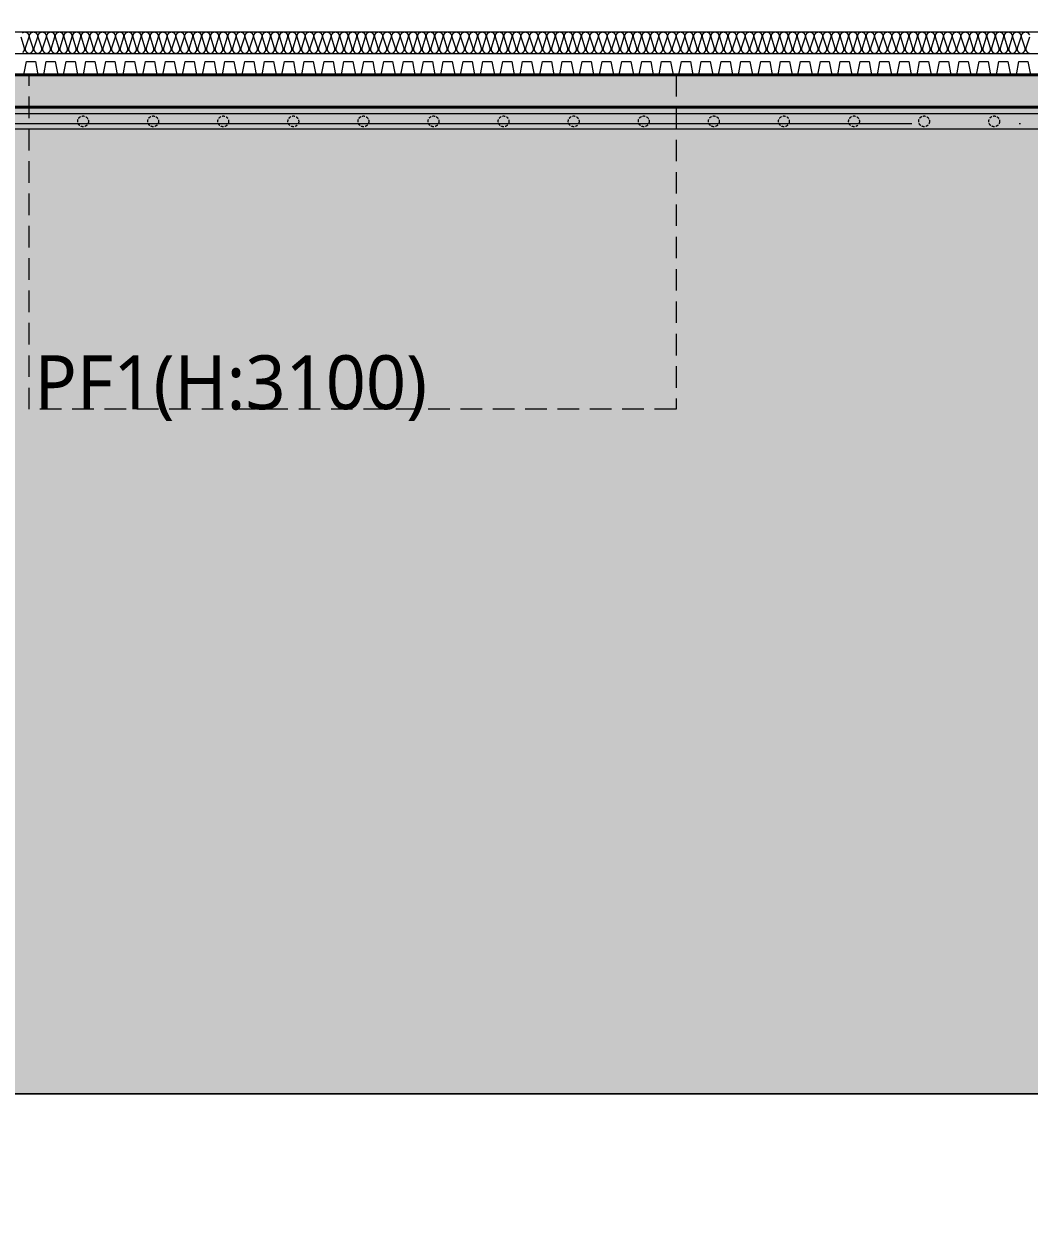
# Model space of a CAD drawing. Header units: millimetres. Extents: x 0 to 420000, y 0 to 297000.
# Drawn here: x 163963 to 173288, y 147403 to 158425 of the extents above; entities that cross this region are included whole.
import ezdxf
from ezdxf.enums import TextEntityAlignment as Align

# ---------------------------------------------------------------- set-up
doc = ezdxf.new("R2010")
doc.units = ezdxf.units.MM
doc.linetypes.add('CEN', pattern=[62, 60, -1, 0, -1])
doc.linetypes.add('HIDDEN', pattern=[0.375, 0.25, -0.125])
for name, color, linetype, lineweight in [('A-AXIS-LINE', 1, 'CEN', 15), ('A-CONC-LIN1', 2, 'Continuous', 40), ('A-SECT-LIN3', 255, 'Continuous', 18), ('A-XXXX-DRBD', 9, 'Continuous', 20), ('A-XXXX-HATC', 8, 'Continuous', 18), ('A-XXXX-HID', 8, 'HIDDEN', 18), ('A-XXXX-INSL2', 8, 'Continuous', 18)]:
    doc.layers.add(name, color=color, linetype=linetype, lineweight=lineweight)
doc.layers.add('A-CONC-SOLD', color=253, linetype='CEN')
doc.layers.add('A-XXXX-SOLD', color=252, linetype='Continuous')
doc.layers.add('A-XXXX-NPLT', color=144, linetype='Continuous', lineweight=15, plot=False)
doc.styles.add('맑은고딕', font='')
doc.styles.get('맑은고딕').set_extended_font_data('Malgun Gothic')
pattern_1 = [(0, (40, -50), (200, 200), [60, -140]), (0, (160, -30), (200, 200), [50, -150]), (0, (150, -20), (200, 200), [40, -160]), (0, (90, 30), (200, 200), [30, -30, 40, -100]), (0, (90, 40), (200, 200), [40, -10, 50, -100]), (0, (0, 80), (200, 200), [50, -150]), (0, (190, 90), (200, 200), [50, -150]), (90, (0, -10), (-200, 200), [30, -170]), (90, (30, 140), (-200, 200), [20, -180]), (90, (40, -50), (-200, 200), [30, -170]), (90, (60, 130), (-200, 200), [10, -190]), (90, (70, 50), (-200, 200), [30, -170]), (90, (90, -20), (-200, 200), [50, -150]), (90, (110, 120), (-200, 200), [30, -170]), (90, (130, 40), (-200, 200), [40, -160]), (90, (140, 40), (-200, 200), [40, -160]), (90, (160, -50), (-200, 200), [20, -180]), (90, (190, -20), (-200, 200), [50, -150]), (45, (20, -30), (0, 200), [84.8528, -197.98991]), (45, (40, -20), (0, 200), [42.4264, -240.41631]), (45, (130, 90), (0, 200), [56.56854, -226.27417]), (45, (130, 100), (0, 200), [42.4264, -240.41631]), (135, (60, 80), (-200, 2e-14), [14.1422, -268.70051]), (135, (20, -30), (-200, 2e-14), [28.2842, -254.55851]), (135, (80, 30), (-200, 2e-14), [28.2842, -254.55851]), (135, (130, 80), (-200, 2e-14), [28.2842, -254.55851]), (135, (190, 120), (-200, 2e-14), [42.4264, -240.41631]), (135, (190, 110), (-200, 2e-14), [28.2842, -254.55851]), (135, (180, 130), (-200, 2e-14), [28.2842, -254.55851]), (135, (120, -50), (-200, 2e-14), [42.4264, -240.41631]), (26.56505, (180, 70), (200, 8e-08), [22.36, -424.8536]), (26.56505, (130, 20), (200, 8e-08), [22.36, -424.8536]), (26.56505, (60, 80), (200, 8e-08), [44.72, -402.4936]), (26.56505, (70, 130), (200, 8e-08), [44.72, -402.4936]), (26.56505, (70, 80), (200, 8e-08), [44.72, -402.4936]), (26.56505, (190, 120), (200, 8e-08), [44.72, -402.4936]), (26.56505, (0, 20), (200, 8e-08), [67.082, -380.1316]), (26.56505, (0, 30), (200, 8e-08), [67.082, -380.1316]), (26.56505, (0, 110), (200, 8e-08), [67.082, -380.1316]), (63.43495, (100, 100), (1e-08, 200), [22.36, -424.8536]), (63.43495, (190, 90), (1e-08, 200), [22.36, -268.333595, 44.72, -111.8]), (63.43495, (170, 70), (1e-08, 200), [44.72, -402.4936]), (63.43495, (50, 90), (1e-08, 200), [44.72, -402.4936]), (63.43495, (40, 90), (1e-08, 200), [44.72, -402.4936]), (63.43495, (110, 110), (1e-08, 200), [67.082, -380.1316]), (116.56505, (60, 60), (-8e-08, 200), [22.36, -424.8536]), (116.56505, (190, 40), (-8e-08, 200), [22.36, -424.8536]), (116.56505, (150, -20), (-8e-08, 200), [44.72, -402.4936]), (116.56505, (140, -10), (-8e-08, 200), [44.72, -402.4936]), (116.56505, (160, 130), (-8e-08, 200), [44.72, -402.4936]), (116.56505, (0, 30), (-8e-08, 200), [44.72, -402.4936]), (116.56505, (100, -50), (-8e-08, 200), [67.082, -380.1316]), (153.43495, (170, 70), (-200, 1e-08), [44.72, -402.4936]), (153.43495, (180, 60), (-200, 1e-08), [44.72, -402.4936]), (153.43495, (30, -40), (-200, 1e-08), [22.36, -424.8536]), (153.43495, (90, 40), (-200, 1e-08), [22.36, -424.8536]), (153.43495, (130, 100), (-200, 1e-08), [22.36, -424.8536])]

# ---------------------------------------------------------------- blocks, each defined once
blk = doc.blocks.new('axis(220316)')
at = {"layer": 'A-AXIS-LINE', "ltscale": 1000}
blk.add_line((4631788.1, -442118.7), (4955413.1, -442118.7), dxfattribs=at)
blk = doc.blocks.new('횡지하층')
at = {"layer": 'A-CONC-SOLD'}
h = blk.add_hatch(color=256, dxfattribs=at)
h.dxf.hatch_style = 1
h.paths.add_polyline_path([(4890651, -238161), (4890251, -238161), (4890251, -237111), (4890101, -237111), (4890101, -237361), (4889651, -237361), (4889651, -238361), (4889601, -238361), (4889601, -239061), (4889951, -239061), (4889951, -247661), (4889201, -247661), (4889201, -247111), (4889001, -247111), (4889001, -247661), (4758201, -247661), (4758201, -247111), (4758001, -247111), (4758001, -247661), (4757251, -247661), (4757251, -239061), (4757601, -239061), (4757601, -238361), (4757551, -238361), (4757551, -237361), (4757101, -237361), (4757101, -237111), (4756951, -237111), (4756951, -238161), (4756551, -238161), (4756551, -247961), (4890651, -247961)])
at = {"layer": 'A-CONC-LIN1'}
for points in [[(4756551, -247961), (4756551, -238161), (4756951, -238161), (4756951, -237111), (4757101, -237111), (4757101, -237361), (4757551, -237361), (4757551, -238361), (4757601, -238361), (4757601, -239061), (4757251, -239061), (4757251, -247661), (4758001, -247661), (4758001, -247111), (4758201, -247111), (4758201, -247661), (4889001, -247661)], [(4890651, -247961), (4756551, -247961)]]:
    blk.add_lwpolyline(points, dxfattribs=at)
at = {"layer": 'A-XXXX-DRBD'}
blk.add_lwpolyline([(4765497, -247661), (4765552, -247661), (4765575, -247536), (4765658, -247536), (4765681, -247661), (4765736, -247661), (4765759, -247536), (4765842, -247536), (4765865, -247661), (4765920, -247661), (4765943, -247536), (4766026, -247536), (4766049, -247661), (4766104, -247661), (4766127, -247536), (4766210, -247536), (4766233, -247661), (4766288, -247661), (4766311, -247536), (4766394, -247536), (4766417, -247661), (4766472, -247661), (4766495, -247536), (4766578, -247536), (4766602, -247661), (4766656, -247661), (4766680, -247536), (4766762, -247536), (4766786, -247661), (4766840, -247661), (4766864, -247536), (4766946, -247536), (4766970, -247661), (4767024, -247661), (4767048, -247536), (4767131, -247536), (4767154, -247661), (4767208, -247661), (4767232, -247536), (4767315, -247536), (4767338, -247661), (4767393, -247661), (4767416, -247536), (4767499, -247536), (4767522, -247661), (4767577, -247661), (4767600, -247536), (4767683, -247536), (4767706, -247661), (4767761, -247661), (4767784, -247536), (4767867, -247536), (4767890, -247661), (4767945, -247661), (4767968, -247536), (4768051, -247536), (4768074, -247661), (4768129, -247661), (4768152, -247536), (4768235, -247536), (4768258, -247661), (4768313, -247661), (4768336, -247536), (4768419, -247536), (4768442, -247661), (4768497, -247661), (4768520, -247536), (4768603, -247536), (4768627, -247661), (4768681, -247661), (4768705, -247536), (4768787, -247536), (4768811, -247661), (4768865, -247661), (4768889, -247536), (4768971, -247536), (4768995, -247661), (4769049, -247661), (4769073, -247536), (4769156, -247536), (4769179, -247661), (4769233, -247661), (4769257, -247536), (4769340, -247536), (4769363, -247661), (4769418, -247661), (4769441, -247536), (4769524, -247536), (4769547, -247661), (4769602, -247661), (4769625, -247536), (4769708, -247536), (4769731, -247661), (4769786, -247661), (4769809, -247536), (4769892, -247536), (4769915, -247661), (4769970, -247661), (4769993, -247536), (4770076, -247536), (4770099, -247661), (4770154, -247661), (4770177, -247536), (4770260, -247536), (4770283, -247661), (4770338, -247661), (4770361, -247536), (4770444, -247536), (4770467, -247661), (4770522, -247661), (4770545, -247536), (4770628, -247536), (4770652, -247661), (4770706, -247661), (4770729, -247536), (4770812, -247536), (4770836, -247661), (4770890, -247661), (4770914, -247536), (4770996, -247536), (4771020, -247661), (4771074, -247661), (4771098, -247536), (4771180, -247536), (4771204, -247661), (4771258, -247661), (4771282, -247536), (4771365, -247536), (4771388, -247661), (4771443, -247661), (4771466, -247536), (4771549, -247536), (4771572, -247661), (4771627, -247661), (4771650, -247536), (4771733, -247536), (4771756, -247661), (4771811, -247661), (4771834, -247536), (4771917, -247536), (4771940, -247661), (4771995, -247661), (4772018, -247536), (4772101, -247536), (4772124, -247661), (4772179, -247661), (4772202, -247536), (4772285, -247536), (4772308, -247661), (4772363, -247661), (4772386, -247536), (4772469, -247536), (4772492, -247661), (4772547, -247661), (4772570, -247536), (4772653, -247536), (4772677, -247661), (4772731, -247661), (4772754, -247536), (4772837, -247536), (4772861, -247661), (4772915, -247661), (4772939, -247536), (4773021, -247536), (4773045, -247661), (4773099, -247661), (4773123, -247536), (4773205, -247536), (4773229, -247661), (4773283, -247661), (4773307, -247536), (4773390, -247536), (4773413, -247661), (4773468, -247661), (4773491, -247536), (4773574, -247536), (4773597, -247661), (4773652, -247661), (4773675, -247536), (4773758, -247536), (4773781, -247661), (4773836, -247661), (4773859, -247536), (4773942, -247536), (4773965, -247661), (4774020, -247661), (4774043, -247536), (4774126, -247536), (4774149, -247661), (4774204, -247661), (4774227, -247536), (4774310, -247536), (4774333, -247661), (4774388, -247661), (4774411, -247536), (4774494, -247536), (4774517, -247661), (4774572, -247661), (4774595, -247536), (4774678, -247536), (4774701, -247661), (4774756, -247661), (4774779, -247536), (4774862, -247536), (4774886, -247661)], dxfattribs=at)
at = {"layer": 'A-XXXX-INSL2'}
for p, q in [((4758201, -247261), (4889001, -247261)), ((4758201, -247461), (4889001, -247461))]:
    blk.add_line(p, q, dxfattribs=at)
for points in [[(4765543, -247453), (4765557, -247433), (4765557, -247411), (4765525, -247311)], [(4765539, -247269), (4765561, -247261), (4765583, -247269), (4765597, -247289), (4765597, -247311), (4765565, -247411), (4765565, -247433), (4765579, -247453), (4765601, -247461), (4765623, -247453), (4765637, -247433), (4765637, -247411), (4765605, -247311), (4765605, -247289), (4765619, -247269), (4765641, -247261), (4765663, -247269), (4765677, -247289), (4765677, -247311), (4765645, -247411), (4765645, -247433), (4765659, -247453), (4765681, -247461), (4765703, -247453), (4765717, -247433), (4765717, -247411), (4765685, -247311), (4765685, -247289), (4765699, -247269), (4765721, -247261), (4765743, -247269), (4765757, -247289), (4765757, -247311), (4765725, -247411), (4765725, -247433), (4765739, -247453), (4765761, -247461), (4765783, -247453), (4765797, -247433), (4765797, -247411), (4765765, -247311), (4765765, -247289), (4765779, -247269), (4765801, -247261), (4765823, -247269), (4765837, -247289), (4765837, -247311), (4765805, -247411), (4765805, -247433), (4765819, -247453), (4765841, -247461), (4765863, -247453), (4765877, -247433), (4765877, -247411), (4765845, -247311), (4765845, -247289), (4765859, -247269), (4765881, -247261), (4765903, -247269), (4765917, -247289), (4765917, -247311), (4765885, -247411), (4765885, -247433), (4765899, -247453), (4765921, -247461), (4765943, -247453), (4765957, -247433), (4765957, -247411), (4765925, -247311), (4765925, -247289), (4765939, -247269), (4765961, -247261), (4765983, -247269), (4765997, -247289), (4765997, -247311), (4765965, -247411), (4765965, -247433), (4765979, -247453), (4766001, -247461), (4766023, -247453), (4766037, -247433), (4766037, -247411), (4766005, -247311), (4766005, -247289), (4766019, -247269), (4766041, -247261), (4766063, -247269), (4766077, -247289), (4766077, -247311), (4766045, -247411), (4766045, -247433), (4766059, -247453), (4766081, -247461), (4766103, -247453), (4766117, -247433), (4766117, -247411), (4766085, -247311), (4766085, -247289), (4766099, -247269), (4766121, -247261), (4766143, -247269), (4766157, -247289), (4766157, -247311), (4766125, -247411), (4766125, -247433), (4766139, -247453), (4766161, -247461), (4766183, -247453), (4766197, -247433), (4766197, -247411), (4766165, -247311), (4766165, -247289), (4766179, -247269), (4766201, -247261), (4766223, -247269), (4766237, -247289), (4766237, -247311), (4766205, -247411), (4766205, -247433), (4766219, -247453), (4766241, -247461), (4766263, -247453), (4766277, -247433), (4766277, -247411), (4766245, -247311), (4766245, -247289), (4766259, -247269), (4766281, -247261), (4766303, -247269), (4766317, -247289), (4766317, -247311), (4766285, -247411), (4766285, -247433), (4766299, -247453), (4766321, -247461), (4766343, -247453), (4766357, -247433), (4766357, -247411), (4766325, -247311), (4766325, -247289), (4766339, -247269), (4766361, -247261), (4766383, -247269), (4766397, -247289), (4766397, -247311), (4766365, -247411), (4766365, -247433), (4766379, -247453), (4766401, -247461), (4766423, -247453), (4766437, -247433), (4766437, -247411), (4766405, -247311), (4766405, -247289), (4766419, -247269), (4766441, -247261), (4766463, -247269), (4766477, -247289), (4766477, -247311), (4766445, -247411), (4766445, -247433), (4766459, -247453), (4766481, -247461), (4766503, -247453), (4766517, -247433), (4766517, -247411), (4766485, -247311), (4766485, -247289), (4766499, -247269), (4766521, -247261), (4766543, -247269), (4766557, -247289), (4766557, -247311), (4766525, -247411), (4766525, -247433), (4766539, -247453), (4766561, -247461), (4766583, -247453), (4766597, -247433), (4766597, -247411), (4766565, -247311), (4766565, -247289), (4766579, -247269), (4766601, -247261), (4766623, -247269), (4766637, -247289), (4766637, -247311), (4766605, -247411), (4766605, -247433), (4766619, -247453), (4766641, -247461), (4766663, -247453), (4766677, -247433), (4766677, -247411), (4766645, -247311), (4766645, -247289), (4766659, -247269), (4766681, -247261), (4766703, -247269), (4766717, -247289), (4766717, -247311), (4766685, -247411), (4766685, -247433), (4766699, -247453), (4766721, -247461), (4766743, -247453), (4766757, -247433), (4766757, -247411), (4766725, -247311), (4766725, -247289), (4766739, -247269), (4766761, -247261), (4766783, -247269), (4766797, -247289), (4766797, -247311), (4766765, -247411), (4766765, -247433), (4766779, -247453), (4766801, -247461), (4766823, -247453), (4766837, -247433), (4766837, -247411), (4766805, -247311), (4766805, -247289), (4766819, -247269), (4766841, -247261), (4766863, -247269), (4766877, -247289), (4766877, -247311), (4766845, -247411), (4766845, -247433), (4766859, -247453), (4766881, -247461), (4766903, -247453), (4766917, -247433), (4766917, -247411), (4766885, -247311), (4766885, -247289), (4766899, -247269), (4766921, -247261), (4766943, -247269), (4766957, -247289), (4766957, -247311), (4766925, -247411), (4766925, -247433), (4766939, -247453), (4766961, -247461), (4766983, -247453), (4766997, -247433), (4766997, -247411), (4766965, -247311), (4766965, -247289), (4766979, -247269), (4767001, -247261), (4767023, -247269), (4767037, -247289), (4767037, -247311), (4767005, -247411), (4767005, -247433), (4767019, -247453), (4767041, -247461), (4767063, -247453), (4767077, -247433), (4767077, -247411), (4767045, -247311), (4767045, -247289), (4767059, -247269), (4767081, -247261), (4767103, -247269), (4767117, -247289), (4767117, -247311), (4767085, -247411), (4767085, -247433), (4767099, -247453), (4767121, -247461), (4767143, -247453), (4767157, -247433), (4767157, -247411), (4767125, -247311), (4767125, -247289), (4767139, -247269), (4767161, -247261), (4767183, -247269), (4767197, -247289), (4767197, -247311), (4767165, -247411), (4767165, -247433), (4767179, -247453), (4767201, -247461), (4767223, -247453), (4767237, -247433), (4767237, -247411), (4767205, -247311), (4767205, -247289), (4767219, -247269), (4767241, -247261), (4767263, -247269), (4767277, -247289), (4767277, -247311), (4767245, -247411), (4767245, -247433), (4767259, -247453), (4767281, -247461), (4767303, -247453), (4767317, -247433), (4767317, -247411), (4767285, -247311), (4767285, -247289), (4767299, -247269), (4767321, -247261), (4767343, -247269), (4767357, -247289), (4767357, -247311), (4767325, -247411), (4767325, -247433), (4767339, -247453), (4767361, -247461), (4767383, -247453), (4767397, -247433), (4767397, -247411), (4767365, -247311), (4767365, -247289), (4767379, -247269), (4767401, -247261), (4767423, -247269), (4767437, -247289), (4767437, -247311), (4767405, -247411), (4767405, -247433), (4767419, -247453), (4767441, -247461), (4767463, -247453), (4767477, -247433), (4767477, -247411), (4767445, -247311), (4767445, -247289), (4767459, -247269), (4767481, -247261), (4767503, -247269), (4767517, -247289), (4767517, -247311), (4767485, -247411), (4767485, -247433), (4767499, -247453), (4767521, -247461), (4767543, -247453), (4767557, -247433), (4767557, -247411), (4767525, -247311), (4767525, -247289), (4767539, -247269), (4767561, -247261), (4767583, -247269), (4767597, -247289), (4767597, -247311), (4767565, -247411), (4767565, -247433), (4767579, -247453), (4767601, -247461), (4767623, -247453), (4767637, -247433), (4767637, -247411), (4767605, -247311), (4767605, -247289), (4767619, -247269), (4767641, -247261), (4767663, -247269), (4767677, -247289), (4767677, -247311), (4767645, -247411), (4767645, -247433), (4767659, -247453), (4767681, -247461), (4767703, -247453), (4767717, -247433), (4767717, -247411), (4767685, -247311), (4767685, -247289), (4767699, -247269), (4767721, -247261), (4767743, -247269), (4767757, -247289), (4767757, -247311), (4767725, -247411), (4767725, -247433), (4767739, -247453), (4767761, -247461), (4767783, -247453), (4767797, -247433), (4767797, -247411), (4767765, -247311), (4767765, -247289), (4767779, -247269), (4767801, -247261), (4767823, -247269), (4767837, -247289), (4767837, -247311), (4767805, -247411), (4767805, -247433), (4767819, -247453), (4767841, -247461), (4767863, -247453), (4767877, -247433), (4767877, -247411), (4767845, -247311), (4767845, -247289), (4767859, -247269), (4767881, -247261), (4767903, -247269), (4767917, -247289), (4767917, -247311), (4767885, -247411), (4767885, -247433), (4767899, -247453), (4767921, -247461), (4767943, -247453), (4767957, -247433), (4767957, -247411), (4767925, -247311), (4767925, -247289), (4767939, -247269), (4767961, -247261), (4767983, -247269), (4767997, -247289), (4767997, -247311), (4767965, -247411), (4767965, -247433), (4767979, -247453), (4768001, -247461), (4768023, -247453), (4768037, -247433), (4768037, -247411), (4768005, -247311), (4768005, -247289), (4768019, -247269), (4768041, -247261), (4768063, -247269), (4768077, -247289), (4768077, -247311), (4768045, -247411), (4768045, -247433), (4768059, -247453), (4768081, -247461), (4768103, -247453), (4768117, -247433), (4768117, -247411), (4768085, -247311), (4768085, -247289), (4768099, -247269), (4768121, -247261), (4768143, -247269), (4768157, -247289), (4768157, -247311), (4768125, -247411), (4768125, -247433), (4768139, -247453), (4768161, -247461), (4768183, -247453), (4768197, -247433), (4768197, -247411), (4768165, -247311), (4768165, -247289), (4768179, -247269), (4768201, -247261), (4768223, -247269), (4768237, -247289), (4768237, -247311), (4768205, -247411), (4768205, -247433), (4768219, -247453), (4768241, -247461), (4768263, -247453), (4768277, -247433), (4768277, -247411), (4768245, -247311), (4768245, -247289), (4768259, -247269), (4768281, -247261), (4768303, -247269), (4768317, -247289), (4768317, -247311), (4768285, -247411), (4768285, -247433), (4768299, -247453), (4768321, -247461), (4768343, -247453), (4768357, -247433), (4768357, -247411), (4768325, -247311), (4768325, -247289), (4768339, -247269), (4768361, -247261), (4768383, -247269), (4768397, -247289), (4768397, -247311), (4768365, -247411), (4768365, -247433), (4768379, -247453), (4768401, -247461), (4768423, -247453), (4768437, -247433), (4768437, -247411), (4768405, -247311), (4768405, -247289), (4768419, -247269), (4768441, -247261), (4768463, -247269), (4768477, -247289), (4768477, -247311), (4768445, -247411), (4768445, -247433), (4768459, -247453), (4768481, -247461), (4768503, -247453), (4768517, -247433), (4768517, -247411), (4768485, -247311), (4768485, -247289), (4768499, -247269), (4768521, -247261), (4768543, -247269), (4768557, -247289), (4768557, -247311), (4768525, -247411), (4768525, -247433), (4768539, -247453), (4768561, -247461), (4768583, -247453), (4768597, -247433), (4768597, -247411), (4768565, -247311), (4768565, -247289), (4768579, -247269), (4768601, -247261), (4768623, -247269), (4768637, -247289), (4768637, -247311), (4768605, -247411), (4768605, -247433), (4768619, -247453), (4768641, -247461), (4768663, -247453), (4768677, -247433), (4768677, -247411), (4768645, -247311), (4768645, -247289), (4768659, -247269), (4768681, -247261), (4768703, -247269), (4768717, -247289), (4768717, -247311), (4768685, -247411), (4768685, -247433), (4768699, -247453), (4768721, -247461), (4768743, -247453), (4768757, -247433), (4768757, -247411), (4768725, -247311), (4768725, -247289), (4768739, -247269), (4768761, -247261), (4768783, -247269), (4768797, -247289), (4768797, -247311), (4768765, -247411), (4768765, -247433), (4768779, -247453), (4768801, -247461), (4768823, -247453), (4768837, -247433), (4768837, -247411), (4768805, -247311), (4768805, -247289), (4768819, -247269), (4768841, -247261), (4768863, -247269), (4768877, -247289), (4768877, -247311), (4768845, -247411), (4768845, -247433), (4768859, -247453), (4768881, -247461), (4768903, -247453), (4768917, -247433), (4768917, -247411), (4768885, -247311), (4768885, -247289), (4768899, -247269), (4768921, -247261), (4768943, -247269), (4768957, -247289), (4768957, -247311), (4768925, -247411), (4768925, -247433), (4768939, -247453), (4768961, -247461), (4768983, -247453), (4768997, -247433), (4768997, -247411), (4768965, -247311), (4768965, -247289), (4768979, -247269), (4769001, -247261), (4769023, -247269), (4769037, -247289), (4769037, -247311), (4769005, -247411), (4769005, -247433), (4769019, -247453), (4769041, -247461), (4769063, -247453), (4769077, -247433), (4769077, -247411), (4769045, -247311), (4769045, -247289), (4769059, -247269), (4769081, -247261), (4769103, -247269), (4769117, -247289), (4769117, -247311), (4769085, -247411), (4769085, -247433), (4769099, -247453), (4769121, -247461), (4769143, -247453), (4769157, -247433), (4769157, -247411), (4769125, -247311), (4769125, -247289), (4769139, -247269), (4769161, -247261), (4769183, -247269), (4769197, -247289), (4769197, -247311), (4769165, -247411), (4769165, -247433), (4769179, -247453), (4769201, -247461), (4769223, -247453), (4769237, -247433), (4769237, -247411), (4769205, -247311), (4769205, -247289), (4769219, -247269), (4769241, -247261), (4769263, -247269), (4769277, -247289), (4769277, -247311), (4769245, -247411), (4769245, -247433), (4769259, -247453), (4769281, -247461), (4769303, -247453), (4769317, -247433), (4769317, -247411), (4769285, -247311), (4769285, -247289), (4769299, -247269), (4769321, -247261), (4769343, -247269), (4769357, -247289), (4769357, -247311), (4769325, -247411), (4769325, -247433), (4769339, -247453), (4769361, -247461), (4769383, -247453), (4769397, -247433), (4769397, -247411), (4769365, -247311), (4769365, -247289), (4769379, -247269), (4769401, -247261), (4769423, -247269), (4769437, -247289), (4769437, -247311), (4769405, -247411), (4769405, -247433), (4769419, -247453), (4769441, -247461), (4769463, -247453), (4769477, -247433), (4769477, -247411), (4769445, -247311), (4769445, -247289), (4769459, -247269), (4769481, -247261), (4769503, -247269), (4769517, -247289), (4769517, -247311), (4769485, -247411), (4769485, -247433), (4769499, -247453), (4769521, -247461), (4769543, -247453), (4769557, -247433), (4769557, -247411), (4769525, -247311), (4769525, -247289), (4769539, -247269), (4769561, -247261), (4769583, -247269), (4769597, -247289), (4769597, -247311), (4769565, -247411), (4769565, -247433), (4769579, -247453), (4769601, -247461), (4769623, -247453), (4769637, -247433), (4769637, -247411), (4769605, -247311), (4769605, -247289), (4769619, -247269), (4769641, -247261), (4769663, -247269), (4769677, -247289), (4769677, -247311), (4769645, -247411), (4769645, -247433), (4769659, -247453), (4769681, -247461), (4769703, -247453), (4769717, -247433), (4769717, -247411), (4769685, -247311), (4769685, -247289), (4769699, -247269), (4769721, -247261), (4769743, -247269), (4769757, -247289), (4769757, -247311), (4769725, -247411), (4769725, -247433), (4769739, -247453), (4769761, -247461), (4769783, -247453), (4769797, -247433), (4769797, -247411), (4769765, -247311), (4769765, -247289), (4769779, -247269), (4769801, -247261), (4769823, -247269), (4769837, -247289), (4769837, -247311), (4769805, -247411), (4769805, -247433), (4769819, -247453), (4769841, -247461), (4769863, -247453), (4769877, -247433), (4769877, -247411), (4769845, -247311), (4769845, -247289), (4769859, -247269), (4769881, -247261), (4769903, -247269), (4769917, -247289), (4769917, -247311), (4769885, -247411), (4769885, -247433), (4769899, -247453), (4769921, -247461), (4769943, -247453), (4769957, -247433), (4769957, -247411), (4769925, -247311), (4769925, -247289), (4769939, -247269), (4769961, -247261), (4769983, -247269), (4769997, -247289), (4769997, -247311), (4769965, -247411), (4769965, -247433), (4769979, -247453), (4770001, -247461), (4770023, -247453), (4770037, -247433), (4770037, -247411), (4770005, -247311), (4770005, -247289), (4770019, -247269), (4770041, -247261), (4770063, -247269), (4770077, -247289), (4770077, -247311), (4770045, -247411), (4770045, -247433), (4770059, -247453), (4770081, -247461), (4770103, -247453), (4770117, -247433), (4770117, -247411), (4770085, -247311), (4770085, -247289), (4770099, -247269), (4770121, -247261), (4770143, -247269), (4770157, -247289), (4770157, -247311), (4770125, -247411), (4770125, -247433), (4770139, -247453), (4770161, -247461), (4770183, -247453), (4770197, -247433), (4770197, -247411), (4770165, -247311), (4770165, -247289), (4770179, -247269), (4770201, -247261), (4770223, -247269), (4770237, -247289), (4770237, -247311), (4770205, -247411), (4770205, -247433), (4770219, -247453), (4770241, -247461), (4770263, -247453), (4770277, -247433), (4770277, -247411), (4770245, -247311), (4770245, -247289), (4770259, -247269), (4770281, -247261), (4770303, -247269), (4770317, -247289), (4770317, -247311), (4770285, -247411), (4770285, -247433), (4770299, -247453), (4770321, -247461), (4770343, -247453), (4770357, -247433), (4770357, -247411), (4770325, -247311), (4770325, -247289), (4770339, -247269), (4770361, -247261), (4770383, -247269), (4770397, -247289), (4770397, -247311), (4770365, -247411), (4770365, -247433), (4770379, -247453), (4770401, -247461), (4770423, -247453), (4770437, -247433), (4770437, -247411), (4770405, -247311), (4770405, -247289), (4770419, -247269), (4770441, -247261), (4770463, -247269), (4770477, -247289), (4770477, -247311), (4770445, -247411), (4770445, -247433), (4770459, -247453), (4770481, -247461), (4770503, -247453), (4770517, -247433), (4770517, -247411), (4770485, -247311), (4770485, -247289), (4770499, -247269), (4770521, -247261), (4770543, -247269), (4770557, -247289), (4770557, -247311), (4770525, -247411), (4770525, -247433), (4770539, -247453), (4770561, -247461), (4770583, -247453), (4770597, -247433), (4770597, -247411), (4770565, -247311), (4770565, -247289), (4770579, -247269), (4770601, -247261), (4770623, -247269), (4770637, -247289), (4770637, -247311), (4770605, -247411), (4770605, -247433), (4770619, -247453), (4770641, -247461), (4770663, -247453), (4770677, -247433), (4770677, -247411), (4770645, -247311), (4770645, -247289), (4770659, -247269), (4770681, -247261), (4770703, -247269), (4770717, -247289), (4770717, -247311), (4770685, -247411), (4770685, -247433), (4770699, -247453), (4770721, -247461), (4770743, -247453), (4770757, -247433), (4770757, -247411), (4770725, -247311), (4770725, -247289), (4770739, -247269), (4770761, -247261), (4770783, -247269), (4770797, -247289), (4770797, -247311), (4770765, -247411), (4770765, -247433), (4770779, -247453), (4770801, -247461), (4770823, -247453), (4770837, -247433), (4770837, -247411), (4770805, -247311), (4770805, -247289), (4770819, -247269), (4770841, -247261), (4770863, -247269), (4770877, -247289), (4770877, -247311), (4770845, -247411), (4770845, -247433), (4770859, -247453), (4770881, -247461), (4770903, -247453), (4770917, -247433), (4770917, -247411), (4770885, -247311), (4770885, -247289), (4770899, -247269), (4770921, -247261), (4770943, -247269), (4770957, -247289), (4770957, -247311), (4770925, -247411), (4770925, -247433), (4770939, -247453), (4770961, -247461), (4770983, -247453), (4770997, -247433), (4770997, -247411), (4770965, -247311), (4770965, -247289), (4770979, -247269), (4771001, -247261), (4771023, -247269), (4771037, -247289), (4771037, -247311), (4771005, -247411), (4771005, -247433), (4771019, -247453), (4771041, -247461), (4771063, -247453), (4771077, -247433), (4771077, -247411), (4771045, -247311), (4771045, -247289), (4771059, -247269), (4771081, -247261), (4771103, -247269), (4771117, -247289), (4771117, -247311), (4771085, -247411), (4771085, -247433), (4771099, -247453), (4771121, -247461), (4771143, -247453), (4771157, -247433), (4771157, -247411), (4771125, -247311), (4771125, -247289), (4771139, -247269), (4771161, -247261), (4771183, -247269), (4771197, -247289), (4771197, -247311), (4771165, -247411), (4771165, -247433), (4771179, -247453), (4771201, -247461), (4771223, -247453), (4771237, -247433), (4771237, -247411), (4771205, -247311), (4771205, -247289), (4771219, -247269), (4771241, -247261), (4771263, -247269), (4771277, -247289), (4771277, -247311), (4771245, -247411), (4771245, -247433), (4771259, -247453), (4771281, -247461), (4771303, -247453), (4771317, -247433), (4771317, -247411), (4771285, -247311), (4771285, -247289), (4771299, -247269), (4771321, -247261), (4771343, -247269), (4771357, -247289), (4771357, -247311), (4771325, -247411), (4771325, -247433), (4771339, -247453), (4771361, -247461), (4771383, -247453), (4771397, -247433), (4771397, -247411), (4771365, -247311), (4771365, -247289), (4771379, -247269), (4771401, -247261), (4771423, -247269), (4771437, -247289), (4771437, -247311), (4771405, -247411), (4771405, -247433), (4771419, -247453), (4771441, -247461), (4771463, -247453), (4771477, -247433), (4771477, -247411), (4771445, -247311), (4771445, -247289), (4771459, -247269), (4771481, -247261), (4771503, -247269), (4771517, -247289), (4771517, -247311), (4771485, -247411), (4771485, -247433), (4771499, -247453), (4771521, -247461), (4771543, -247453), (4771557, -247433), (4771557, -247411), (4771525, -247311), (4771525, -247289), (4771539, -247269), (4771561, -247261), (4771583, -247269), (4771597, -247289), (4771597, -247311), (4771565, -247411), (4771565, -247433), (4771579, -247453), (4771601, -247461), (4771623, -247453), (4771637, -247433), (4771637, -247411), (4771605, -247311), (4771605, -247289), (4771619, -247269), (4771641, -247261), (4771663, -247269), (4771677, -247289), (4771677, -247311), (4771645, -247411), (4771645, -247433), (4771659, -247453), (4771681, -247461), (4771703, -247453), (4771717, -247433), (4771717, -247411), (4771685, -247311), (4771685, -247289), (4771699, -247269), (4771721, -247261), (4771743, -247269), (4771757, -247289), (4771757, -247311), (4771725, -247411), (4771725, -247433), (4771739, -247453), (4771761, -247461), (4771783, -247453), (4771797, -247433), (4771797, -247411), (4771765, -247311), (4771765, -247289), (4771779, -247269), (4771801, -247261), (4771823, -247269), (4771837, -247289), (4771837, -247311), (4771805, -247411), (4771805, -247433), (4771819, -247453), (4771841, -247461), (4771863, -247453), (4771877, -247433), (4771877, -247411), (4771845, -247311), (4771845, -247289), (4771859, -247269), (4771881, -247261), (4771903, -247269), (4771917, -247289), (4771917, -247311), (4771885, -247411), (4771885, -247433), (4771899, -247453), (4771921, -247461), (4771943, -247453), (4771957, -247433), (4771957, -247411), (4771925, -247311), (4771925, -247289), (4771939, -247269), (4771961, -247261), (4771983, -247269), (4771997, -247289), (4771997, -247311), (4771965, -247411), (4771965, -247433), (4771979, -247453), (4772001, -247461), (4772023, -247453), (4772037, -247433), (4772037, -247411), (4772005, -247311), (4772005, -247289), (4772019, -247269), (4772041, -247261), (4772063, -247269), (4772077, -247289), (4772077, -247311), (4772045, -247411), (4772045, -247433), (4772059, -247453), (4772081, -247461), (4772103, -247453), (4772117, -247433), (4772117, -247411), (4772085, -247311), (4772085, -247289), (4772099, -247269), (4772121, -247261), (4772143, -247269), (4772157, -247289), (4772157, -247311), (4772125, -247411), (4772125, -247433), (4772139, -247453), (4772161, -247461), (4772183, -247453), (4772197, -247433), (4772197, -247411), (4772165, -247311), (4772165, -247289), (4772179, -247269), (4772201, -247261), (4772223, -247269), (4772237, -247289), (4772237, -247311), (4772205, -247411), (4772205, -247433), (4772219, -247453), (4772241, -247461), (4772263, -247453), (4772277, -247433), (4772277, -247411), (4772245, -247311), (4772245, -247289), (4772259, -247269), (4772281, -247261), (4772303, -247269), (4772317, -247289), (4772317, -247311), (4772285, -247411), (4772285, -247433), (4772299, -247453), (4772321, -247461), (4772343, -247453), (4772357, -247433), (4772357, -247411), (4772325, -247311), (4772325, -247289), (4772339, -247269), (4772361, -247261), (4772383, -247269), (4772397, -247289), (4772397, -247311), (4772365, -247411), (4772365, -247433), (4772379, -247453), (4772401, -247461), (4772423, -247453), (4772437, -247433), (4772437, -247411), (4772405, -247311), (4772405, -247289), (4772419, -247269), (4772441, -247261), (4772463, -247269), (4772477, -247289), (4772477, -247311), (4772445, -247411), (4772445, -247433), (4772459, -247453), (4772481, -247461), (4772503, -247453), (4772517, -247433), (4772517, -247411), (4772485, -247311), (4772485, -247289), (4772499, -247269), (4772521, -247261), (4772543, -247269), (4772557, -247289), (4772557, -247311), (4772525, -247411), (4772525, -247433), (4772539, -247453), (4772561, -247461), (4772583, -247453), (4772597, -247433), (4772597, -247411), (4772565, -247311), (4772565, -247289), (4772579, -247269), (4772601, -247261), (4772623, -247269), (4772637, -247289), (4772637, -247311), (4772605, -247411), (4772605, -247433), (4772619, -247453), (4772641, -247461), (4772663, -247453), (4772677, -247433), (4772677, -247411), (4772645, -247311), (4772645, -247289), (4772659, -247269), (4772681, -247261), (4772703, -247269), (4772717, -247289), (4772717, -247311), (4772685, -247411), (4772685, -247433), (4772699, -247453), (4772721, -247461), (4772743, -247453), (4772757, -247433), (4772757, -247411), (4772725, -247311), (4772725, -247289), (4772739, -247269), (4772761, -247261), (4772783, -247269), (4772797, -247289), (4772797, -247311), (4772765, -247411), (4772765, -247433), (4772779, -247453), (4772801, -247461), (4772823, -247453), (4772837, -247433), (4772837, -247411), (4772805, -247311), (4772805, -247289), (4772819, -247269), (4772841, -247261), (4772863, -247269), (4772877, -247289), (4772877, -247311), (4772845, -247411), (4772845, -247433), (4772859, -247453), (4772881, -247461), (4772903, -247453), (4772917, -247433), (4772917, -247411), (4772885, -247311), (4772885, -247289), (4772899, -247269), (4772921, -247261), (4772943, -247269), (4772957, -247289), (4772957, -247311), (4772925, -247411), (4772925, -247433), (4772939, -247453), (4772961, -247461), (4772983, -247453), (4772997, -247433), (4772997, -247411), (4772965, -247311), (4772965, -247289), (4772979, -247269), (4773001, -247261), (4773023, -247269), (4773037, -247289), (4773037, -247311), (4773005, -247411), (4773005, -247433), (4773019, -247453), (4773041, -247461), (4773063, -247453), (4773077, -247433), (4773077, -247411), (4773045, -247311), (4773045, -247289), (4773059, -247269), (4773081, -247261), (4773103, -247269), (4773117, -247289), (4773117, -247311), (4773085, -247411), (4773085, -247433), (4773099, -247453), (4773121, -247461), (4773143, -247453), (4773157, -247433), (4773157, -247411), (4773125, -247311), (4773125, -247289), (4773139, -247269), (4773161, -247261), (4773183, -247269), (4773197, -247289), (4773197, -247311), (4773165, -247411), (4773165, -247433), (4773179, -247453), (4773201, -247461), (4773223, -247453), (4773237, -247433), (4773237, -247411), (4773205, -247311), (4773205, -247289), (4773219, -247269), (4773241, -247261), (4773263, -247269), (4773277, -247289), (4773277, -247311), (4773245, -247411), (4773245, -247433), (4773259, -247453), (4773281, -247461), (4773303, -247453), (4773317, -247433), (4773317, -247411), (4773285, -247311), (4773285, -247289), (4773299, -247269), (4773321, -247261), (4773343, -247269), (4773357, -247289), (4773357, -247311), (4773325, -247411), (4773325, -247433), (4773339, -247453), (4773361, -247461), (4773383, -247453), (4773397, -247433), (4773397, -247411), (4773365, -247311), (4773365, -247289), (4773379, -247269), (4773401, -247261), (4773423, -247269), (4773437, -247289), (4773437, -247311), (4773405, -247411), (4773405, -247433), (4773419, -247453), (4773441, -247461), (4773463, -247453), (4773477, -247433), (4773477, -247411), (4773445, -247311), (4773445, -247289), (4773459, -247269), (4773481, -247261), (4773503, -247269), (4773517, -247289), (4773517, -247311), (4773485, -247411), (4773485, -247433), (4773499, -247453), (4773521, -247461), (4773543, -247453), (4773557, -247433), (4773557, -247411), (4773525, -247311), (4773525, -247289), (4773539, -247269), (4773561, -247261), (4773583, -247269), (4773597, -247289), (4773597, -247311), (4773565, -247411), (4773565, -247433), (4773579, -247453), (4773601, -247461), (4773623, -247453), (4773637, -247433), (4773637, -247411), (4773605, -247311), (4773605, -247289), (4773619, -247269), (4773641, -247261), (4773663, -247269), (4773677, -247289), (4773677, -247311), (4773645, -247411), (4773645, -247433), (4773659, -247453), (4773681, -247461), (4773703, -247453), (4773717, -247433), (4773717, -247411), (4773685, -247311), (4773685, -247289), (4773699, -247269), (4773721, -247261), (4773743, -247269), (4773757, -247289), (4773757, -247311), (4773725, -247411), (4773725, -247433), (4773739, -247453), (4773761, -247461), (4773783, -247453), (4773797, -247433), (4773797, -247411), (4773765, -247311), (4773765, -247289), (4773779, -247269), (4773801, -247261), (4773823, -247269), (4773837, -247289), (4773837, -247311), (4773805, -247411), (4773805, -247433), (4773819, -247453), (4773841, -247461), (4773863, -247453), (4773877, -247433), (4773877, -247411), (4773845, -247311), (4773845, -247289), (4773859, -247269), (4773881, -247261), (4773903, -247269), (4773917, -247289), (4773917, -247311), (4773885, -247411), (4773885, -247433), (4773899, -247453), (4773921, -247461), (4773943, -247453), (4773957, -247433), (4773957, -247411), (4773925, -247311), (4773925, -247289), (4773939, -247269), (4773961, -247261), (4773983, -247269), (4773997, -247289), (4773997, -247311), (4773965, -247411), (4773965, -247433), (4773979, -247453), (4774001, -247461), (4774023, -247453), (4774037, -247433), (4774037, -247411), (4774005, -247311), (4774005, -247289), (4774019, -247269), (4774041, -247261), (4774063, -247269), (4774077, -247289), (4774077, -247311), (4774045, -247411), (4774045, -247433), (4774059, -247453), (4774081, -247461), (4774103, -247453), (4774117, -247433), (4774117, -247411), (4774085, -247311), (4774085, -247289), (4774099, -247269), (4774121, -247261), (4774143, -247269), (4774157, -247289), (4774157, -247311), (4774125, -247411), (4774125, -247433), (4774139, -247453), (4774161, -247461), (4774183, -247453), (4774197, -247433), (4774197, -247411), (4774165, -247311), (4774165, -247289), (4774179, -247269), (4774201, -247261), (4774223, -247269), (4774237, -247289), (4774237, -247311), (4774205, -247411), (4774205, -247433), (4774219, -247453), (4774241, -247461), (4774263, -247453), (4774277, -247433), (4774277, -247411), (4774245, -247311), (4774245, -247289), (4774259, -247269), (4774281, -247261), (4774303, -247269), (4774317, -247289), (4774317, -247311), (4774285, -247411), (4774285, -247433), (4774299, -247453), (4774321, -247461), (4774343, -247453), (4774357, -247433), (4774357, -247411), (4774325, -247311), (4774325, -247289), (4774339, -247269), (4774361, -247261), (4774383, -247269), (4774397, -247289), (4774397, -247311), (4774365, -247411), (4774365, -247433), (4774379, -247453), (4774401, -247461), (4774423, -247453), (4774437, -247433), (4774437, -247411), (4774405, -247311), (4774405, -247289), (4774419, -247269), (4774441, -247261), (4774463, -247269), (4774477, -247289), (4774477, -247311), (4774445, -247411), (4774445, -247433), (4774459, -247453), (4774481, -247461), (4774503, -247453), (4774517, -247433), (4774517, -247411), (4774485, -247311), (4774485, -247289), (4774499, -247269), (4774521, -247261), (4774543, -247269), (4774557, -247289), (4774557, -247311), (4774525, -247411), (4774525, -247433), (4774539, -247453), (4774561, -247461), (4774583, -247453), (4774597, -247433), (4774597, -247411), (4774565, -247311), (4774565, -247289), (4774579, -247269), (4774601, -247261), (4774623, -247269), (4774637, -247289), (4774637, -247311), (4774605, -247411), (4774605, -247433), (4774619, -247453), (4774641, -247461), (4774663, -247453), (4774677, -247433), (4774677, -247411), (4774645, -247311), (4774645, -247289), (4774659, -247269), (4774681, -247261), (4774703, -247269), (4774717, -247289), (4774717, -247311), (4774685, -247411), (4774685, -247433), (4774699, -247453), (4774721, -247461), (4774743, -247453), (4774757, -247433), (4774757, -247411), (4774725, -247311), (4774725, -247289), (4774739, -247269), (4774761, -247261), (4774783, -247269), (4774797, -247289), (4774797, -247311), (4774765, -247411), (4774765, -247433), (4774779, -247453), (4774801, -247461), (4774823, -247453), (4774837, -247433), (4774837, -247411), (4774805, -247311), (4774805, -247289), (4774819, -247269), (4774841, -247261), (4774863, -247269), (4774877, -247289)], [(4774877, -247311), (4774845, -247411), (4774845, -247433), (4774859, -247453), (4774881, -247461)]]:
    blk.add_lwpolyline(points, dxfattribs=at)
blk = doc.blocks.new('PF1')
at = {"layer": 'A-XXXX-HID', "color": 0, "ltscale": 800}
blk.add_lwpolyline([(3000, 0), (3000, -3100), (-3000, -3100), (-3000, 0), (3000, 0)], dxfattribs=at)
at = {"layer": 'A-XXXX-NPLT', "style": '맑은고딕'}
blk.add_text('PF1(H:3100)', height=500, dxfattribs=at).set_placement((-1130, -2901), align=Align.MIDDLE)

msp = doc.modelspace()

# ---------------------------------------------------------------- hatches: boundary and pattern name
at = {"layer": 'A-XXXX-HATC'}
h = msp.add_hatch(dxfattribs=at)
h.set_pattern_fill('DOTS', color=256, scale=10)
h.set_pattern_definition([(0, (0, -50), (7.9375, 15.875), [0, -15.875])])
h.paths.add_polyline_path([(154962.5, 157650), (289062.5, 157650), (289062.5, 157590), (154962.5, 157590)])
h = msp.add_hatch(dxfattribs=at)
h.set_pattern_fill('돌01', color=256, scale=200)
h.set_pattern_definition(pattern_1)
h.paths.add_polyline_path([(289062.5, 157590), (154962.5, 157590), (154962.5, 157450), (289062.5, 157450)])
h = msp.add_hatch(dxfattribs=at)
h.set_pattern_fill('돌01', color=256, scale=200)
h.set_pattern_definition(pattern_1)
h.paths.add_polyline_path([(289062.5, 157590), (154962.5, 157590), (154962.5, 157450), (289062.5, 157450)])
at = {"layer": 'A-XXXX-HID'}
h = msp.add_hatch(dxfattribs=at)
h.set_pattern_fill('KHAT49', color=256, scale=10)
h.set_pattern_definition([(0, (7, 5.5), (10, 10), [0.5, -0.5, 1, -8]), (0, (3, 6), (10, 10), [2.5, -7.5]), (0, (2.5, 6.5), (10, 10), [2.5, -7.5]), (0, (7, 9), (10, 10), [0.5, -9.5]), (0, (2, 10), (10, 10), [1.5, -8.5]), (0, (2, 10.5), (10, 10), [1.5, -8.5]), (0, (8, 11), (10, 10), [3, -7]), (0, (7.5, 11.5), (10, 10), [3, -7]), (0, (5, 12.5), (10, 10), [1, -9]), (0, (5.5, 13), (10, 10), [0.5, -9.5]), (0, (1, 14), (10, 10), [0.5, -0.5, 0.5, -8.5]), (90, (1, 12), (-10, 10), [1.5, -8.5]), (90, (1.5, 8.5), (-10, 10), [0.5, -1, 0.5, -1, 2, -5]), (90, (2.5, 14.5), (-10, 10), [0.5, -9.5]), (90, (4, 10), (-10, 10), [0.5, -9.5]), (90, (4.5, 12.5), (-10, 10), [0.5, -9.5]), (90, (5.5, 7), (-10, 10), [1, -9]), (90, (6, 6.5), (-10, 10), [1.5, -8.5]), (90, (6.5, 12.5), (-10, 10), [1, -0.5, 1, -7.5]), (90, (7, 9.5), (-10, 10), [2, -8]), (90, (7.5, 9.5), (-10, 10), [1, -9]), (90, (8.5, 6), (-10, 10), [2, -8]), (90, (9, 6), (-10, 10), [1.5, -8.5]), (45, (5, 6.5), (0, 10), [0.7071067, -13.43502892]), (45, (6.5, 9), (0, 10), [0.7071067, -13.43502892]), (45, (7.5, 10.5), (0, 10), [0.7071067, -13.43502892]), (45, (0.5, 11.5), (0, 10), [0.7071067, -13.43502892]), (45, (1.5, 13.5), (0, 10), [0.7071067, -13.43502892]), (45, (6, 8), (0, 10), [1.41421, -12.72792562]), (45, (7, 14.5), (0, 10), [1.41421, -12.72792562]), (135, (6.5, 5), (-10, 1e-15), [1.41421, -12.72792562]), (135, (7, 5.5), (-10, 1e-15), [1.41421, -12.72792562]), (135, (8.5, 8), (-10, 1e-15), [1.41421, -12.72792562]), (135, (7, 11.5), (-10, 1e-15), [1.41421, -12.72792562]), (135, (7.5, 11.5), (-10, 1e-15), [1.41421, -12.72792562]), (135, (5.5, 8.5), (-10, 1e-15), [2.12132, -12.02081562]), (135, (9, 8), (-10, 1e-15), [2.12132, -12.02081562]), (135, (5.5, 8), (-10, 1e-15), [2.828427, -11.31370862]), (135, (1, 14), (-10, 1e-15), [2.828427, -11.31370862]), (135, (1, 13.5), (-10, 1e-15), [2.828427, -11.31370862]), (135, (1.5, 8), (-10, 1e-15), [0.7071067, -13.43502892]), (135, (1.5, 10.5), (-10, 1e-15), [0.7071067, -13.43502892]), (26.5650512, (7.5, 5.5), (10, 4e-09), [1.1180339, -21.2426458]), (26.5650512, (5.5, 8.5), (10, 4e-09), [1.1180339, -21.2426458]), (26.5650512, (9, 7.5), (10, 4e-09), [2.236068, -20.12461177]), (26.5650512, (9, 8), (10, 4e-09), [2.236068, -20.12461177]), (63.4349488, (6, 13), (5e-10, 10), [1.118, -11.18, 2.236, -7.82667977]), (63.4349488, (1, 9), (5e-10, 10), [1.1180339, -21.2426458]), (63.4349488, (2.5, 5), (5e-10, 10), [1.1180339, -21.2426458]), (63.4349488, (1.5, 9), (5e-10, 10), [1.1180339, -21.2426458]), (63.4349488, (6.5, 13.5), (5e-10, 10), [1.1180339, -21.2426458]), (63.4349488, (6, 13), (5e-10, 10), [1.1180339, -21.2426458]), (63.4349488, (4, 10.5), (5e-10, 10), [2.236068, -20.12461177]), (63.4349488, (3.5, 10.5), (5e-10, 10), [2.236068, -20.12461177]), (116.5650512, (2, 10.5), (-4e-09, 10), [1.1180339, -21.2426458]), (116.5650512, (2.5, 6), (-4e-09, 10), [2.236068, -20.12461177]), (116.5650512, (2.5, 6.5), (-4e-09, 10), [2.236068, -20.12461177]), (153.4349488, (4.5, 13), (-10, 5e-10), [2.236068, -20.12461177]), (153.4349488, (5.5, 13), (-10, 5e-10), [3.35410196, -19.0065778])])
h.paths.add_polyline_path([(154962.5, 157705), (154962.5, 157505), (289062.5, 157505), (289062.5, 157705)])
at = {"layer": 'A-XXXX-SOLD'}
h = msp.add_hatch(color=256, dxfattribs=at)
h.dxf.hatch_style = 1
edge = h.paths.add_edge_path()
edge.add_line((110962.5, 156300), (110962.5, 156300))
edge.add_line((110962.5, 156300), (110962.5, 167200))
edge.add_line((110962.5, 167200), (111512.5, 167200))
edge.add_line((111512.5, 167200), (111512.5, 167300))
edge.add_line((111512.5, 167300), (100372.7, 167300))
edge.add_line((100372.7, 167300), (100372.7, 167078.1))
edge.add_arc((94222.7, 81943.7), 85356.2, 85.868204, 94.131796)
edge.add_line((88072.7, 167078.1), (88072.7, 167300))
edge.add_line((88072.7, 167300), (50205.2, 167300))
edge.add_line((50205.2, 167300), (50205.2, 148500))
edge.add_line((50205.2, 148500), (373825, 148500))
edge.add_line((373825, 148500), (373825, 167100))
edge.add_arc((350657.4, -1174940.9), 1342240.9, 89.0110046, 91.0020244)
edge.add_line((327184.7, 167094.7), (327184.7, 167300))
edge.add_line((327184.7, 167300), (289062.5, 167300))
edge.add_line((289062.5, 167300), (289062.5, 157450))
edge.add_line((289062.5, 157450), (154962.5, 157450))
edge.add_line((154962.5, 157450), (154962.5, 167300))
edge.add_line((154962.5, 167300), (153912.5, 167300))
edge.add_line((153912.5, 167300), (153912.5, 158450))
edge.add_line((153912.5, 158450), (146148.2, 158450))
edge.add_line((146148.2, 158450), (145148.2, 157400))
edge.add_line((145148.2, 157400), (130911, 157400))
edge.add_line((130911, 157400), (129911, 156100))
edge.add_line((129911, 156100), (110962.5, 156100))
edge.add_line((110962.5, 156100), (110962.5, 156300))

# ---------------------------------------------------------------- linework, layer by layer
at = {"layer": 'A-SECT-LIN3'}
msp.add_lwpolyline([(154962.5, 157650), (289062.5, 157650), (289062.5, 157590), (154962.5, 157590)], close=True, dxfattribs=at)
at = {"layer": 'A-XXXX-HATC'}
msp.add_lwpolyline([(289062.5, 157590), (154962.5, 157590), (154962.5, 157450), (289062.5, 157450)], close=True, dxfattribs=at)
at = {"layer": 'A-XXXX-HID', "color": 0, "ltscale": 100}
for centre in [(164512.5, 157520), (165162.5, 157520), (165812.5, 157520), (166462.5, 157520), (167112.5, 157520), (167762.5, 157520), (168412.5, 157520), (169062.5, 157520), (169712.5, 157520), (170362.5, 157520), (171012.5, 157520), (171662.5, 157520), (172312.5, 157520), (172962.5, 157520)]:
    msp.add_circle(centre, 50, dxfattribs=at)
at = {"layer": 'A-XXXX-NPLT'}
msp.add_line((14450, 148500), (373825, 148500), dxfattribs=at)
for points in [[(337700, 282550), (78800, 282550), (78800, 148500), (337700, 148500)], [(337700, 148500), (78800, 148500), (78800, 14450), (337700, 14450)]]:
    msp.add_lwpolyline(points, close=True, dxfattribs=at)

# ---------------------------------------------------------------- block references
msp.add_blockref('PF1', (167012.5, 157950))
at = {"layer": 'A-AXIS-LINE'}
msp.add_blockref('axis(220316)', (-4581588.1, 599618.7), dxfattribs=at)
at = {"layer": 'A-CONC-LIN1'}
msp.add_blockref('횡지하층', (-4601588.1, 405611.1), dxfattribs=at)

doc.saveas('drawing.dxf')
